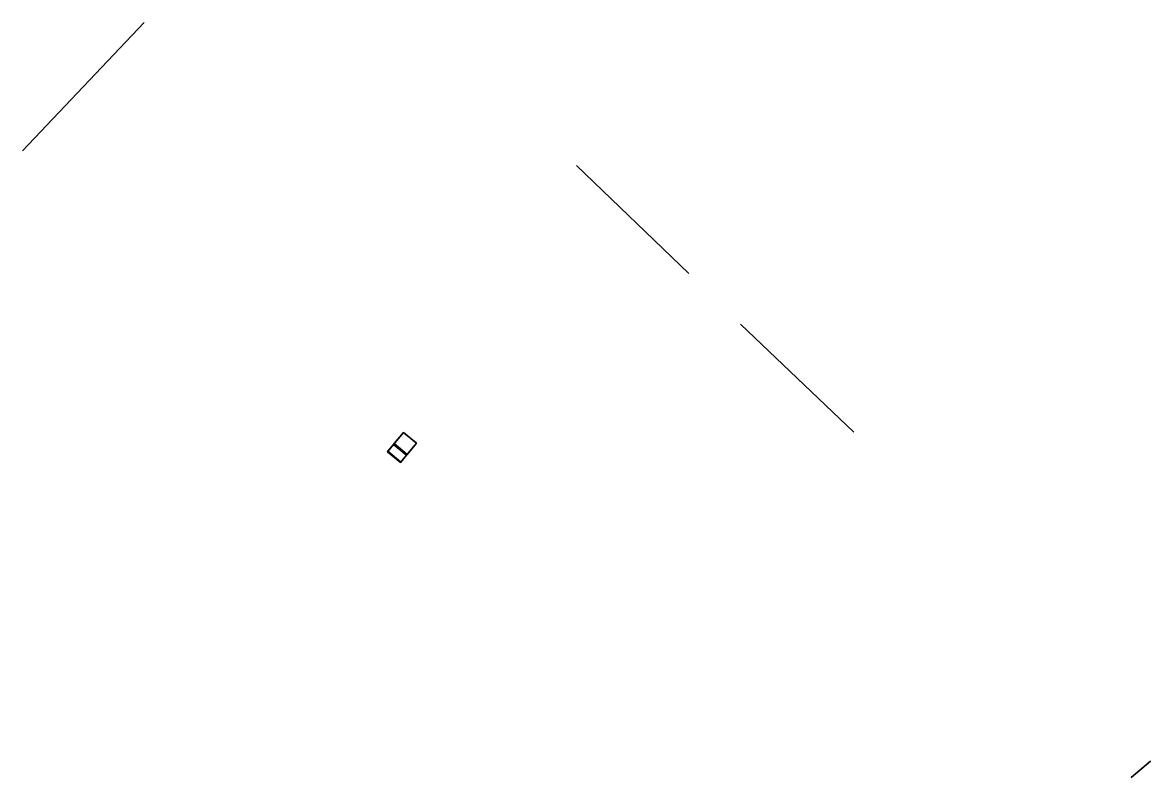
# Model space of a CAD drawing. Header units: metres. Extents: x 99985 to 961555, y 99998 to 1946758.
# Drawn here: x 961355.1 to 961555.1, y 1946623.6 to 1946757.5 of the extents above; entities outside this region: 1.
import ezdxf

# ---------------------------------------------------------------- set-up
doc = ezdxf.new("R2010")
doc.units = ezdxf.units.M

msp = doc.modelspace()

# ---------------------------------------------------------------- linework, layer by layer
at = {"layer": 'Building Shading', "color": 195}
for points in [[(961355.0625, 1946734.75, 68.1799), (961355.0625, 1946734.75, 52.1799), (961376.625, 1946757.5, 52.1799), (961376.625, 1946757.5, 68.1799)], [(961376.625, 1946757.5, 68.1799), (961376.625, 1946757.5, 52.1799), (961355.0625, 1946734.75, 52.1799), (961355.0625, 1946734.75, 68.1799)], [(961453.3125, 1946732.125, 65.193), (961453.3125, 1946732.125, 28.193), (961473.1875, 1946713, 28.193), (961473.1875, 1946713, 65.193)], [(961473.1875, 1946713, 65.193), (961473.1875, 1946713, 28.193), (961453.3125, 1946732.125, 28.193), (961453.3125, 1946732.125, 65.193)], [(961482.375, 1946704, 62.1796), (961482.375, 1946704, 25.1796), (961502.4375, 1946684.875, 25.1796), (961502.4375, 1946684.875, 62.1796)], [(961502.4375, 1946684.875, 62.1796), (961502.4375, 1946684.875, 25.1796), (961482.375, 1946704, 25.1796), (961482.375, 1946704, 62.1796)], [(961555.0625, 1946626.5, 88.9613), (961555.0625, 1946626.5, 19.9613), (961551.625, 1946623.625, 19.9613), (961551.625, 1946623.625, 88.9613)], [(961551.625, 1946623.625, 88.9613), (961551.625, 1946623.625, 19.9613), (961555.0625, 1946626.5, 19.9613), (961555.0625, 1946626.5, 88.9613)]]:
    msp.add_3dface(points, dxfattribs=at)
at = {"layer": 'CORE', "color": 43}
for points in [[(961420.829, 1946682.6692, 40.2227), (961420.829, 1946682.6692, 37.1145), (961419.7613, 1946681.383, 37.1145), (961419.7613, 1946681.383, 40.2227)], [(961423.1373, 1946680.753, 40.2227), (961423.1373, 1946680.753, 37.1145), (961420.829, 1946682.6692, 37.1145), (961420.829, 1946682.6692, 40.2227)], [(961419.7613, 1946681.383, 40.2227), (961419.7613, 1946681.383, 37.1145), (961422.0696, 1946679.4669, 37.1145), (961422.0696, 1946679.4669, 40.2227)], [(961422.0696, 1946679.4669, 40.2227), (961422.0696, 1946679.4669, 37.1145), (961423.1373, 1946680.753, 37.1145), (961423.1373, 1946680.753, 40.2227)]]:
    msp.add_3dface(points, dxfattribs=at)
at = {"layer": 'CORE', "color": 8}
for points in [[(961423.1373, 1946680.753, 37.1145), (961422.1509, 1946679.5648, 37.1145), (961419.8426, 1946681.481, 37.1145), (961420.829, 1946682.6692, 37.1145)], [(961422.1509, 1946679.5648, 37.1145), (961422.0696, 1946679.4669, 37.1145), (961419.7613, 1946681.383, 37.1145), (961419.8426, 1946681.481, 37.1145)]]:
    msp.add_3dface(points, dxfattribs=at)
at = {"layer": 'CORE', "color": 15}
for points in [[(961423.1373, 1946680.753, 40.2227), (961420.829, 1946682.6692, 40.2227), (961419.8426, 1946681.481, 40.2227), (961422.1509, 1946679.5648, 40.2227)], [(961422.1509, 1946679.5648, 40.2227), (961419.8426, 1946681.481, 40.2227), (961419.7613, 1946681.383, 40.2227), (961422.0696, 1946679.4669, 40.2227)]]:
    msp.add_3dface(points, dxfattribs=at)
at = {"layer": 'PERIM', "color": 43}
for points in [[(961422.6055, 1946684.8093, 40.2227), (961422.6055, 1946684.8093, 37.1145), (961420.829, 1946682.6692, 37.1145), (961420.829, 1946682.6692, 40.2227)], [(961424.9138, 1946682.8931, 40.2227), (961424.9138, 1946682.8931, 37.1145), (961422.6055, 1946684.8093, 37.1145), (961422.6055, 1946684.8093, 40.2227)], [(961420.829, 1946682.6692, 40.2227), (961420.829, 1946682.6692, 37.1145), (961423.1373, 1946680.753, 37.1145), (961423.1373, 1946680.753, 40.2227)], [(961423.1373, 1946680.753, 40.2227), (961423.1373, 1946680.753, 37.1145), (961424.9138, 1946682.8931, 37.1145), (961424.9138, 1946682.8931, 40.2227)]]:
    msp.add_3dface(points, dxfattribs=at)
at = {"layer": 'PERIM', "color": 8}
for points in [[(961424.9138, 1946682.8931, 37.1145), (961423.2726, 1946680.916, 37.1145), (961420.9643, 1946682.8322, 37.1145), (961422.6055, 1946684.8093, 37.1145)], [(961423.2726, 1946680.916, 37.1145), (961423.1373, 1946680.753, 37.1145), (961420.829, 1946682.6692, 37.1145), (961420.9643, 1946682.8322, 37.1145)]]:
    msp.add_3dface(points, dxfattribs=at)
at = {"layer": 'PERIM', "color": 15}
for points in [[(961424.9138, 1946682.8931, 40.2227), (961422.6055, 1946684.8093, 40.2227), (961420.9643, 1946682.8322, 40.2227), (961423.2726, 1946680.916, 40.2227)], [(961423.2726, 1946680.916, 40.2227), (961420.9643, 1946682.8322, 40.2227), (961420.829, 1946682.6692, 40.2227), (961423.1373, 1946680.753, 40.2227)]]:
    msp.add_3dface(points, dxfattribs=at)
at = {"layer": 'PERIM', "color": 143}
msp.add_3dface([(961424.8369, 1946682.957, 39.2966), (961424.8369, 1946682.957, 37.9645), (961422.6825, 1946684.7454, 37.9645), (961422.6825, 1946684.7454, 39.2966)], dxfattribs=at)

doc.saveas('drawing.dxf')
